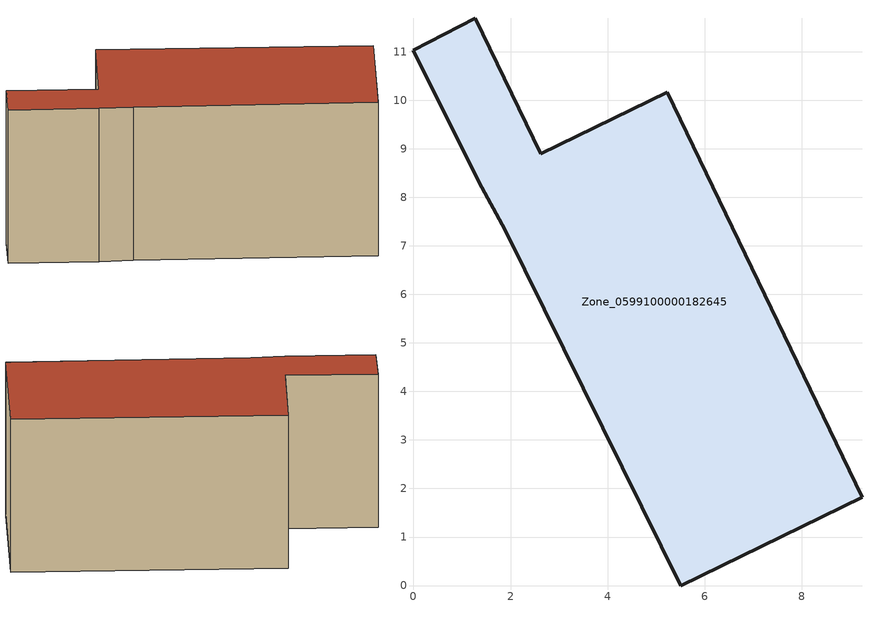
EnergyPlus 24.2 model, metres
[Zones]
Zone_0599100000182645
 floor ground (C_G): 1.89,7.32 1.34,8.32 0,11.03 1.27,11.68 2.62,8.89 5.23,10.16 9.24,1.82 5.51,0 z0
 wall outside (C_F): 2.62,8.89 1.27,11.68 0,11.03 1.34,8.32 1.89,7.32 5.51,0 9.24,1.82 5.23,10.16 2.62,8.89 z0:5.74
 roof outside (C_R): 5.51,0 9.24,1.82 5.23,10.16 2.62,8.89 1.27,11.68 0,11.03 1.34,8.32 1.89,7.32 z5.74
[BUILDING]
Pand.0599100000182645: North Axis=0; Terrain=City; Loads Convergence Tolerance Value=0.04; Temperature Convergence Tolerance Value=0.4; Solar Distribution=FullExterior; Maximum Number of Warmup Days=25; Minimum Number of Warmup Days=1
[Site:Location]
Rotterdam.The.Hague.AP_ZH_NLD Design_Conditions: Latitude=51.96; Longitude=4.45; Time Zone=1; Elevation=-4.5
[SITE:GROUNDTEMPERATURE:BUILDINGSURFACE]
18, 18, 18, 18, 18, 18, 18, 18, 18, 18, 18, 18
[MATERIAL] Thermal Absorptance=0.9; Solar Absorptance=0.7; Visible Absorptance=0.7
Name | Roughness | Thickness | Conductivity | Density | Specific Heat
G.TC.1946-1964 | MediumSmooth | 0.15 | 1 | 540 | 1210
F.TC.1946-1964 | Rough | 0.3 | 0.857143 | 1920 | 840
R.TC.1946-1964 | MediumRough | 0.2 | 0.235294 | 1500 | 1000
[CONSTRUCTION]
C_G: G.TC.1946-1964
C_F: F.TC.1946-1964
C_R: R.TC.1946-1964
[ZONE]
Zone_0599100000182645: Type=1; Multiplier=1; Ceiling Height=Autocalculate; Volume=Autocalculate; Floor Area=autocalculate; Part of Total Floor Area=Yes
[ZONEINFILTRATION:DESIGNFLOWRATE]
Infil_Zone_0599100000182645: Zone or ZoneList or Space or SpaceList=Zone_0599100000182645; Schedule=AlwaysOn; Design Flow Rate Calculation Method=Flow/Area; Flow Rate per Floor Area=0.003; Constant Term Coefficient=1; Temperature Term Coefficient=0; Velocity Term Coefficient=0; Velocity Squared Term Coefficient=0
[HVACTEMPLATE:ZONE:IDEALLOADSAIRSYSTEM]
Zone_0599100000182645: Maximum Heating Supply Air Temperature=50; Minimum Cooling Supply Air Temperature=13; Maximum Heating Supply Air Humidity Ratio=0.0156; Minimum Cooling Supply Air Humidity Ratio=0.0077; Heating Limit=NoLimit; Cooling Limit=NoLimit; Dehumidification Control Type=ConstantSensibleHeatRatio; Cooling Sensible Heat Ratio=0.7; Dehumidification Setpoint=60; Humidification Control Type=None; Humidification Setpoint=30; Outdoor Air Method=None; Outdoor Air Flow Rate per Person=0.00944; Outdoor Air Flow Rate per Zone Floor Area=0; Outdoor Air Flow Rate per Zone=0; Demand Controlled Ventilation Type=None; Outdoor Air Economizer Type=NoEconomizer; Heat Recovery Type=None; Sensible Heat Recovery Effectiveness=0.7; Latent Heat Recovery Effectiveness=0.65
[ZONECONTROL:THERMOSTAT]
ThermostatControl_Zone_0599100000182645: Zone or ZoneList=Zone_0599100000182645; Control Type Schedule=DualSetpointControlType; Control 1=Thermostat_Zone_0599100000182645; Temperature Difference Between Cutout And Setpoint=0
[THERMOSTATSETPOINT:DUALSETPOINT]
Thermostat_Zone_0599100000182645: Heating Setpoint Temperature Schedule=HeatingSetpoint_Zone_0599100000182645; Cooling Setpoint Temperature Schedule=CoolingSetpoint_Zone_0599100000182645
[SCHEDULE:COMPACT]
HeatingSetpoint_Zone_0599100000182645: Through: 12/31, For: AllDays, Until: 24:00, 21
CoolingSetpoint_Zone_0599100000182645: Through: 12/31, For: AllDays, Until: 24:00, 24
DualSetpointControlType: Through: 12/31, For: AllDays, Until: 24:00, 4
AlwaysOn: Through: 12/31, For: AllDays, Until: 24:00, 1
